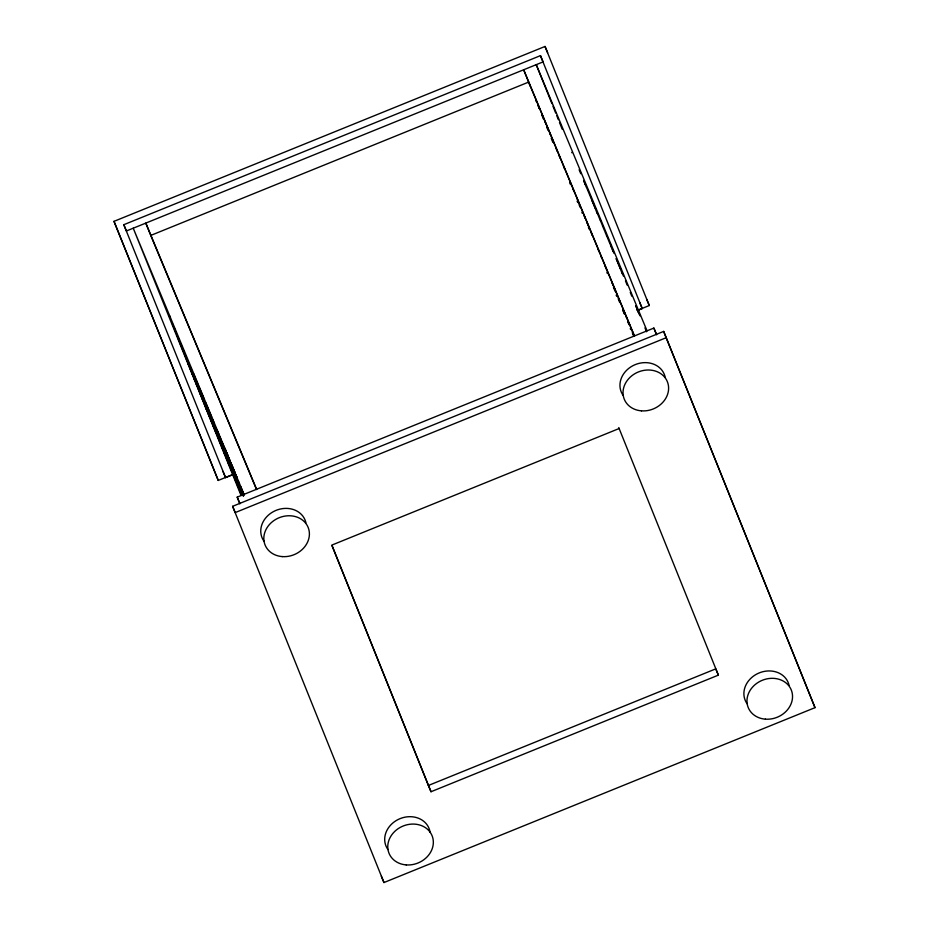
<?xml version="1.0" encoding="UTF-8"?>
<svg xmlns="http://www.w3.org/2000/svg" width="929" height="929" viewBox="0 0 929 929"><rect width="100%" height="100%" fill="white"/><g stroke="black" fill="none" stroke-linecap="round" stroke-linejoin="round"><path stroke-width="1.39" d="M199.154 390.598L179.007 340.258A111.643 0.604 67.9 0 1 178.147 338.144M233.016 474.44L218.245 480.432L114 221.346L545.044 46.45L547.645 52.721M123.801 224.702L540.469 55.635L543.07 61.895L126.402 230.973L123.801 224.702L225.561 477.611L232.273 474.893M637.201 310.437L649.278 305.525L545.044 46.45M638.2 310.181L642.229 308.544L540.469 55.635M239.891 503.843L237.197 497.131L653.865 328.065L656.478 334.324M383.956 882.55L232.622 506.317L663.666 331.409L815 707.654L383.956 882.55L381.354 876.279M666.267 337.68L235.234 512.576L232.622 506.317M619.213 428.49L331.862 545.091L431.01 791.74L718.372 675.139L618.76 427.584M331.943 545.532L428.397 785.469L715.76 668.868L718.372 675.139M210.86 417.249L216.202 431.033L180.656 343.985M235.42 476.229L240.75 490.013L237.267 481.594M235.769 480.247L230.438 466.451M186.311 358.257L189.621 366.943M197.378 385.442L190.631 368.964L202.917 398.518M219.209 439.986L226.722 457.962M227.431 457.498L215.191 427.944L220.951 442.053M179.007 340.258L194.742 378.37M630.257 328.611L630.663 329.516M577.513 201.512L577.989 202.603M581.902 212.346L582.332 213.356M606.892 272.336L607.403 273.567M616.171 295.132L616.693 296.363M220.417 443.028L231.449 469.54L200.153 393.281M242.167 494.669L224.981 452.446M646.677 299.266L649.278 305.525M815 707.654L663.666 331.409M639.616 302.273L642.229 308.544M647.048 330.829L536.254 64.67L551.907 103.63M579.115 169.728L580.764 173.7M583.691 180.609L585.351 184.581M586.454 187.228L590.867 197.831M591.97 200.49L595.605 209.048M596.673 211.615L600.25 220.37M600.401 220.591L602.004 224.435M602.282 225.387L604.663 230.973M605.046 232.018L606.695 236.001M606.869 236.268L609.459 242.62M609.621 242.899L611.352 246.87M612.443 249.506L614.092 253.454M616.252 258.808L620.665 269.41M621.756 271.883L623.417 276.041M625.496 280.848L627.11 285.04M635.9 305.862L637.271 309.148M634.472 335.926L523.677 69.768L530.215 86.037M634.414 336.228L528.636 82.1L150.753 235.432L256.543 489.56M536.753 101.946L535.638 99.275L536.637 102.016M537.856 104.617L539.528 108.635M542.315 115.324L543.988 119.33M545.102 122.013L546.217 124.683M547.32 127.354L548.435 130.037M549.55 132.708L550.665 135.379M551.78 138.061L553.452 142.067M556.239 148.756L557.342 151.439M559.014 155.445L560.129 158.116M563.473 166.152L564.588 168.823M570.151 182.2L571.265 184.871M572.938 188.889L574.052 191.56M577.385 199.584L578.5 202.255M584.074 215.633L585.189 218.303M586.849 222.321L587.964 224.992M591.308 233.016L592.423 235.699M597.986 249.077L599.1 251.747M600.773 255.754L601.887 258.436M605.232 266.46L606.347 269.131M611.909 282.509L613.024 285.18M614.139 287.862L615.811 291.869M618.586 298.557L620.258 302.575M623.045 309.264L624.718 313.27M625.832 315.941L626.936 318.624M628.05 321.295L629.723 325.313M632.51 332.001L634.182 336.008M588.371 226.966L589.439 229.533M613.454 287.235L615.056 291.079M623.324 310.96L624.242 313.154M428.397 785.469L431.01 791.74M256.59 489.258L145.807 223.099L150.661 235.188M244.025 494.367L133.23 228.197L241.017 495.378M193.244 372.947L195.613 378.521M196.553 380.902L197.656 383.549M198.76 386.197L203.73 398.135M205.379 402.106L211.615 416.958M212.555 419.339L214.378 423.589M216.968 429.941L218.791 434.191M219.72 436.572L220.823 439.22M221.938 441.867L230.764 463.083M189.911 366.165L219.29 437.362M204.496 401.189L237.476 481.919M214.46 425.157L243.444 495.366M229.045 460.18L243.503 495.296M243.561 495.889L239.763 487.051L243.363 495.831M204.775 404.719L198.829 390.296M241.598 494.983L217.502 436.096M237.197 497.131L239.81 503.402M222.948 471.351L225.561 477.611M114 221.346L218.245 480.432M230.601 462.584L231.576 464.93M232.029 466.126L233.423 469.482M638.792 312.818L640.035 315.837M232.064 466.103L233.643 469.935M234.073 470.957L237.394 479.132M223.738 449.032L242.748 495.621M227.338 460.134L241.9 495.482M238.254 481.222L239.159 483.428M240.541 486.796L243.119 493.009M242.469 491.487L243.955 495.111M240.89 488.782L243.642 495.505M222.774 446.036L223.877 448.719M226.223 454.455L219.546 438.825L221.265 443.087M198.225 387.056L201.674 395.475M230.299 467.693L209.362 415.89M242.806 494.797L241.424 491.406L242.69 494.611M241.935 494.774L228.557 461.632M217.618 435.736L218.965 439.045M216.225 433.216L205.228 406.136L207.422 411.535M238.637 484.961L242.632 494.843M232.552 471.502L236.663 481.652L229.835 464.5M212.718 422.614L229.765 465.069L225.642 454.92M196.716 384.095L194.985 379.845L227.094 458.659M203.126 400.097L192.326 373.435L197.029 385.303M203.521 401.003L206.923 409.457A111.643 0.604 67.9 0 1 205.193 405.381M197.796 386.928L201.314 395.522M209.617 416.97L201.651 396.997M653.865 328.065L656.571 334.777M644.958 327.856L646.526 331.758M636.644 308.045L638.177 311.842M630.268 292.38L631.801 296.188M616.206 258.622L620.549 269.236M620.781 270.025L622.314 273.823M610.562 245.256L613.117 251.596M591.146 198.376L592.667 202.174M592.934 202.638L595.489 208.99M595.721 209.78L597.254 213.577M583.679 180.447L585.282 184.441M584.62 183.001L586.187 186.915M552.999 106.312L555.693 113.036M556.773 115.719L558.399 119.748M559.479 122.442L562.173 129.154M632.904 332.942L633.984 335.636M632.452 332.059L634.077 336.089M627.876 321.945L628.945 324.604M632.382 332.954L633.427 335.555M618.215 298.755L619.748 302.564M622.802 310.181L624.334 313.99M579.081 204.74L580.102 207.272M537.717 104.698L539.343 108.728M542.037 115.451L543.662 119.481M546.902 127.54L547.982 130.223M551.222 138.282L552.848 142.311M229.486 463.432L216.875 432.426L226.049 455.396M200.432 393.466L204.937 404.452M190.561 368.918L192.988 374.863M201.488 396.416L188.401 364.342M241.354 491.975L234.526 474.812M216.805 432.995L209.966 415.832M188.633 364.098L191.084 370.125M205.286 405.508L212.114 422.672M185.068 355.192L186.346 358.397M186.799 359.523L188.157 362.914M183.048 350.152L184.639 354.135M577.199 201.14L577.571 202.127M569.849 183.036L570.278 184.186M174.849 329.191L175.175 330.062M238.521 487.237A116.299 0.627 67.9 0 1 237.116 483.823M211.522 421.069A116.299 0.627 67.9 0 1 209.083 415.066M208.595 413.869A116.299 0.627 67.9 0 1 206.168 407.877M205.692 406.681A116.299 0.627 67.9 0 1 203.288 400.747M200.432 393.699A116.299 0.627 67.9 0 1 198.098 387.904M194.893 379.961A116.299 0.627 67.9 0 1 192.222 373.342M189.133 365.678A116.299 0.627 67.9 0 1 187.646 361.962M187.159 360.754A116.299 0.627 67.9 0 1 184.778 354.832M184.314 353.682A116.299 0.627 67.9 0 1 182.955 350.303M179.878 342.592A116.299 0.627 67.9 0 1 178.403 338.888M177.927 337.703A116.299 0.627 67.9 0 1 176.556 334.266M176.127 333.163A116.299 0.627 67.9 0 1 173.839 327.403M173.351 326.16A116.299 0.627 67.9 0 1 171.993 322.723M224.946 448.475A116.299 0.627 67.9 0 1 226.27 451.668M226.722 452.771A116.299 0.627 67.9 0 1 228.162 456.244M231.263 463.78A116.299 0.627 67.9 0 1 232.935 467.833M233.388 468.948A116.299 0.627 67.9 0 1 234.782 472.35M235.734 474.673A116.299 0.627 67.9 0 1 237.209 478.249M224.806 448.277A111.643 0.604 67.9 0 1 226.328 451.947M226.734 452.911A111.643 0.604 67.9 0 1 228 455.965M228.441 457.033A111.643 0.604 67.9 0 1 229.811 460.343M232.25 466.265A111.643 0.604 67.9 0 1 235.432 473.999M235.989 475.358A111.643 0.604 67.9 0 1 237.336 478.656M240.646 486.715A111.643 0.604 67.9 0 1 243.108 492.742M223.668 450.867A111.643 0.604 67.9 0 1 222.077 446.977M219.941 441.716A111.643 0.604 67.9 0 1 218.327 437.745M215.145 429.918A111.643 0.604 67.9 0 1 212.857 424.298M212.404 423.171A111.643 0.604 67.9 0 1 210.117 417.527M209.652 416.401A111.643 0.604 67.9 0 1 207.364 410.769M204.101 402.698A111.643 0.604 67.9 0 1 202.487 398.704M196.693 384.362A111.643 0.604 67.9 0 1 194.149 378.068M186.125 358.118A111.643 0.604 67.9 0 1 184.836 354.89M182.769 349.722A111.643 0.604 67.9 0 1 181.294 346.041M180.818 344.845A111.643 0.604 67.9 0 1 179.448 341.407M169.635 316.348A111.643 0.604 67.9 0 1 169.612 315.988M747.148 703.799A23.26 19.939 -22.6 0 1 758.505 673.211A23.26 19.939 -22.6 0 1 789.058 685.312M264.01 541.235A23.26 19.939 -22.6 0 1 275.367 510.66A23.26 19.939 -22.6 0 1 305.92 522.748M387.95 849.547A23.26 19.939 -22.6 0 1 400.051 818.646A23.26 19.939 -22.6 0 1 430.115 832.43M635.691 305.711A116.299 0.627 67.9 0 1 637.085 309.113M637.561 310.263A116.299 0.627 67.9 0 1 639.013 313.805M636.644 308.114A111.643 0.604 67.9 0 1 638.293 312.109M571.741 152.426A111.643 0.604 67.9 0 1 571.916 152.751M623.208 395.487A23.26 19.939 -22.6 0 1 634.565 364.9A23.26 19.939 -22.6 0 1 665.118 377M765.415 719.162A23.26 19.939 -22.6 0 0 791.299 690.026A23.26 19.939 -22.6 0 0 752.536 687.123A23.26 19.939 -22.6 0 0 765.415 719.162M282.277 556.599A23.26 19.939 -22.6 0 0 308.161 527.463A23.26 19.939 -22.6 0 0 269.398 524.56A23.26 19.939 -22.6 0 0 282.277 556.599M406.217 864.911A23.26 19.939 -22.6 0 0 432.101 835.775A23.26 19.939 -22.6 0 0 393.339 832.872A23.26 19.939 -22.6 0 0 406.217 864.911M641.474 410.85A23.26 19.939 -22.6 0 0 667.37 381.714A23.26 19.939 -22.6 0 0 628.596 378.811A23.26 19.939 -22.6 0 0 641.474 410.85"/></g></svg>
